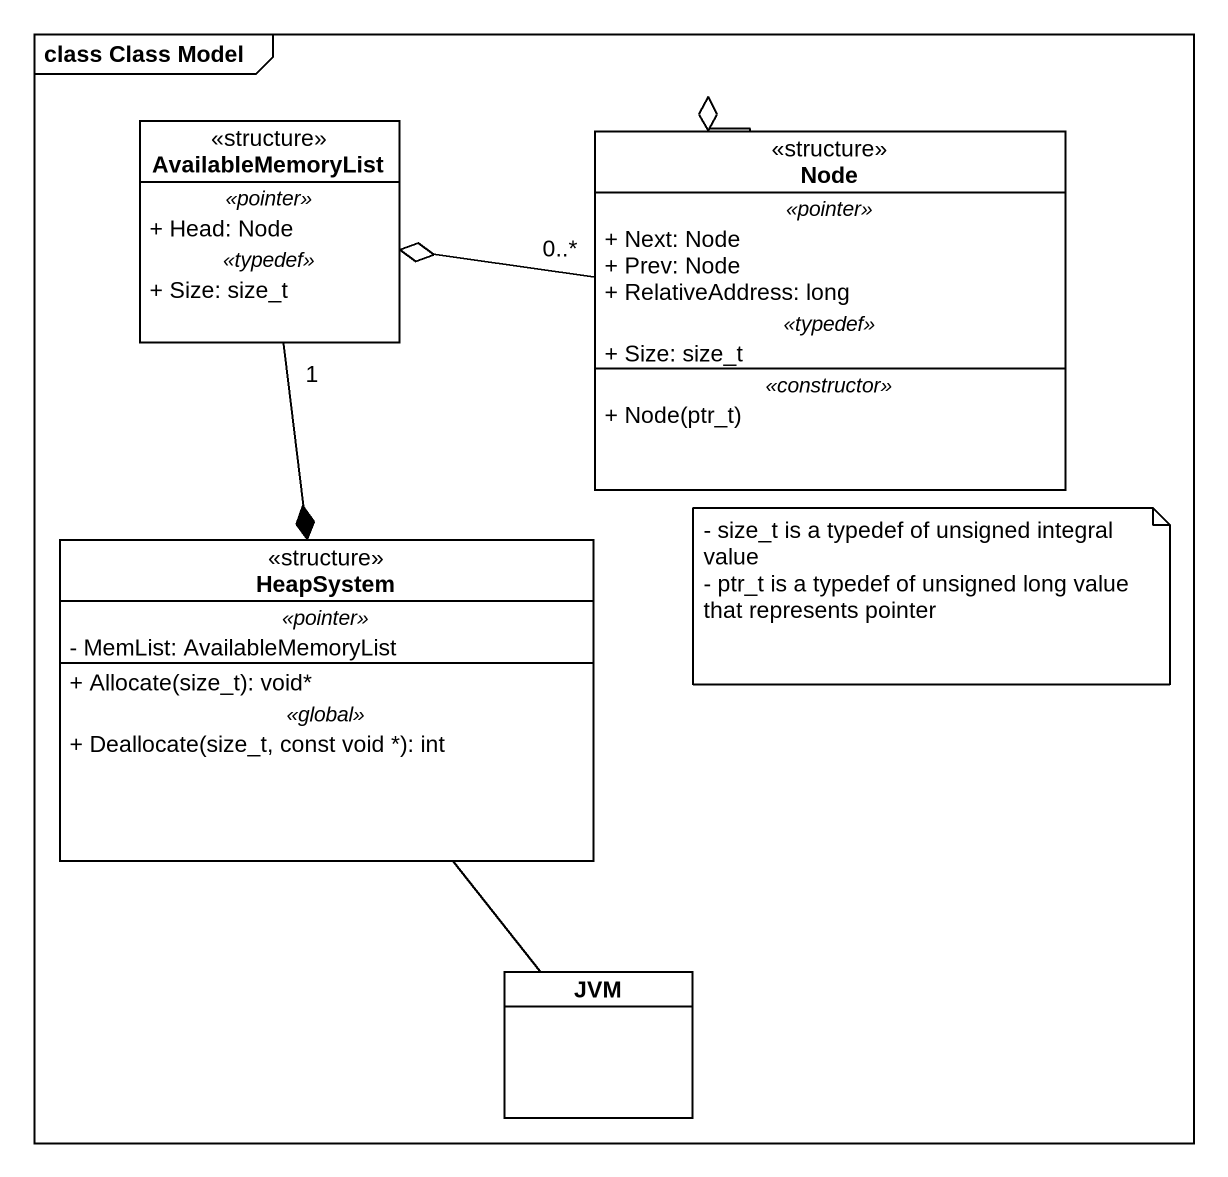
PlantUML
@startuml
mainframe class Class Model
hide circle
hide empty members
skinparam classAttributeIconSize 0
class AvailableMemoryList <<structure>> {
  .. <<pointer>> ..
  + Head: Node
  .. <<typedef>> ..
  + Size: size_t
}
class "Node" as Node_ <<structure>> {
  .. <<pointer>> ..
  + Next: Node
  + Prev: Node
  + RelativeAddress: long
  .. <<typedef>> ..
  + Size: size_t
  .. <<constructor>> ..
  + Node(ptr_t)
}
class HeapSystem <<structure>> {
  .. <<pointer>> ..
  - MemList: AvailableMemoryList
  --
  + Allocate(size_t): void*
  .. <<global>> ..
  + Deallocate(size_t, const void *): int
}
class JVM
AvailableMemoryList "1" --* HeapSystem
Node_ "0..*" -left-o AvailableMemoryList
Node_ --o Node_
JVM -up- HeapSystem
note as N1
  - size_t is a typedef of unsigned integral value
  - ptr_t is a typedef of unsigned long value that represents pointer
end note
@enduml
